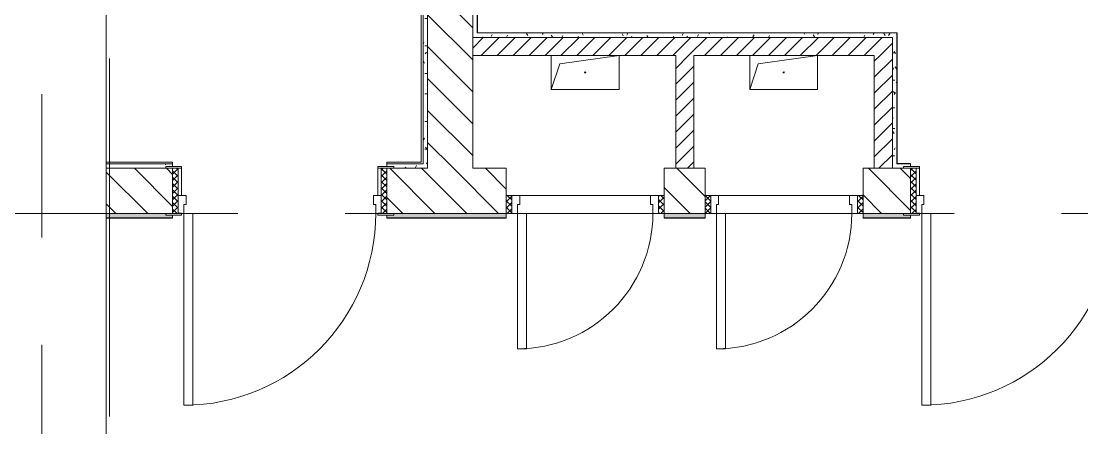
# Model space of a CAD drawing. Header units: millimetres. Extents: x 81494 to 296443, y -8553 to 29000.
# Drawn here: x 84469 to 89169, y 12450 to 14252 of the extents above; entities that cross this region are included whole.
import ezdxf

# ---------------------------------------------------------------- set-up
doc = ezdxf.new("R2010")
doc.units = ezdxf.units.MM
doc.linetypes.add('Осевая', pattern=[3175, 635, -476.25, 1587.5, -476.25])
for name, color, linetype, lineweight in [('A-DETL-GENF', 7, 'Continuous', 9), ('A-DOOR', 7, 'Continuous', 9), ('A-DOOR-FRAM-2', 7, 'Continuous', 9), ('A-GENM', 7, 'Continuous', 9), ('A-WALL', 7, 'Continuous', 9), ('I-WALL', 7, 'Continuous', 9), ('Оси', 7, 'Continuous', 9), ('Оси-2', 7, 'Осевая', 9)]:
    doc.layers.add(name, color=color, linetype=linetype, lineweight=lineweight)
for name, color, linetype, lineweight, true_color in [('A-DOOR-1', 7, 'Continuous', 9, 0xc0c0c0), ('A-DOOR-FRAM-1', 7, 'Continuous', 9, 0xc0c0c0), ('A-WALL-1', 9, 'Continuous', 9, 0x808080), ('A-WALL-FNSH-1', 9, 'Continuous', 9, 0x808080)]:
    doc.layers.add(name, color=color, linetype=linetype, lineweight=lineweight, true_color=true_color)
pattern_1 = [(135, (0, 0), (-70.71068, -70.71068), [])]
pattern_2 = [(45, (0, 0), (-35.35534, 35.35534), [])]
pattern_3 = [(0, (0, 0), (121.92, 30.48), [10.058, -81.382, 10.058, -81.382, -487.68]), (0, (0, 0), (121.92, 30.48), [-182.88, 10.058, -172.822, 10.058, -81.382, -213.36]), (0, (0, 0), (121.92, 30.48), [-457.2, 10.058, -50.902, 10.058, -142.342]), (120, (45.72, 15.24), (-87.356454, 90.345817), [10.058, -81.382, 10.058, -81.382, -487.68]), (120, (45.72, 15.24), (-87.356454, 90.345817), [-182.88, 10.058, -172.822, 10.058, -81.382, -213.36]), (120, (45.72, 15.24), (-87.356454, 90.345817), [-457.2, 10.058, -50.902, 10.058, -142.342]), (240, (60.96, 76.2), (-34.563546, -120.825817), [10.058, -81.382, 10.058, -81.382, -487.68]), (240, (60.96, 76.2), (-34.563546, -120.825817), [-182.88, 10.058, -172.822, 10.058, -81.382, -213.36]), (240, (60.96, 76.2), (-34.563546, -120.825817), [-457.2, 10.058, -50.902, 10.058, -142.342])]

# ---------------------------------------------------------------- blocks, each defined once
blk = doc.blocks.new('110_Дверь_СКБ_1Ст_Внутренняя1 - Д-8 950x2100h_охрана-31784688-План расстановки мебели и оборудования 1 этажа в осях 23_1-33')
at = {"layer": 'A-DOOR'}
h = blk.add_hatch(dxfattribs=at)
h.set_pattern_fill('FP_6', color=256, style=0, pattern_type=2)
h.set_pattern_definition([(135, (1826.41, 164.685), (-14.14214, -14.14214), []), (225, (1826.41, 164.685), (14.14214, -14.14214), [])])
h.paths.add_polyline_path([(487.5, 100), (462.5, 100), (462.5, -100), (487.5, -100), (487.5, -31.7)])
at = {"layer": 'A-DOOR-FRAM-2'}
h = blk.add_hatch(dxfattribs=at)
h.set_pattern_fill('FP_7', color=256, style=0, pattern_type=2)
h.set_pattern_definition([(45, (-296.384, 164.685), (-14.1421, 14.1421), []), (135, (-296.384, 164.685), (-14.1421, -14.1421), [])])
h.paths.add_polyline_path([(-437.5, 100), (-462.5, 100), (-462.5, -100), (-437.5, -100), (-437.5, -31.7)])
at = {"layer": 'A-DOOR-1'}
for p, q in [((437.5, 950), (397.5, 950)), ((397.5, 950), (397.5, 100)), ((437.5, 100), (437.5, 950)), ((397.5, 100), (437.5, 100))]:
    blk.add_line(p, q, dxfattribs=at)
blk.add_arc((437.5, 100), 850, 90, 180, dxfattribs=at)
at = {"layer": 'A-DOOR-FRAM-1'}
for p, q in [((-422.5, 108), (-492.5, 108)), ((-492.5, 108), (-492.5, 100)), ((-492.5, 100), (-422.5, 100)), ((-437.5, 100), (-462.5, 100)), ((-462.5, 100), (-462.5, -100)), ((-412.5, 100), (-437.5, 100)), ((-437.5, 100), (-437.5, 20)), ((-437.5, -100), (-437.5, 100)), ((-422.5, 100), (-437.5, 100)), ((-437.5, 100), (-437.5, 99)), ((-437.5, 99), (-422.5, 99)), ((-422.5, 100), (-422.5, 108)), ((-422.5, 99), (-422.5, 100)), ((-412.5, 60), (-412.5, 100)), ((437.5, 100), (437.5, 60)), ((462.5, 100), (437.5, 100)), ((517.5, 108), (447.5, 108)), ((447.5, 108), (447.5, 100)), ((462.5, 100), (447.5, 100)), ((447.5, 100), (447.5, 99)), ((447.5, 100), (517.5, 100)), ((447.5, 99), (462.5, 99)), ((462.5, 20), (462.5, 100)), ((487.5, 100), (462.5, 100)), ((462.5, 100), (462.5, -100)), ((462.5, 99), (462.5, 100)), ((487.5, -100), (487.5, 100)), ((517.5, 100), (517.5, 108)), ((-402.5, 60), (-412.5, 60)), ((-402.5, 20), (-402.5, 60)), ((437.5, 60), (427.5, 60)), ((427.5, 60), (427.5, 20)), ((-437.5, 20), (-402.5, 20)), ((-422.5, 20), (-437.5, 20)), ((-437.5, 20), (-437.5, -100)), ((-422.5, -100), (-422.5, 20)), ((427.5, 20), (462.5, 20)), ((462.5, 20), (447.5, 20)), ((447.5, 20), (447.5, -100)), ((462.5, -100), (462.5, 20)), ((-422.5, -100), (-492.5, -100)), ((-492.5, -100), (-492.5, -108)), ((-492.5, -108), (-422.5, -108)), ((-462.5, -100), (-437.5, -100)), ((-437.5, -100), (-422.5, -100)), ((-422.5, -108), (-422.5, -100)), ((447.5, -100), (462.5, -100)), ((517.5, -100), (447.5, -100)), ((447.5, -100), (447.5, -108)), ((447.5, -108), (517.5, -108)), ((462.5, -100), (487.5, -100)), ((517.5, -108), (517.5, -100))]:
    blk.add_line(p, q, dxfattribs=at)
blk = doc.blocks.new('110_Дверь_СКБ_1Ст - д-18 700x2100h_Технический шкаф ЭОМ и СС-23257539-План расстановки мебели и оборудования 1 этажа в осях 23_1-33')
at = {"layer": 'A-DOOR'}
h = blk.add_hatch(dxfattribs=at)
h.set_pattern_fill('FP_54', color=256, style=0, pattern_type=2)
h.set_pattern_definition([(135, (1951.41, 164.685), (-14.14214, -14.14214), []), (225, (1951.41, 164.685), (14.14214, -14.14214), [])])
h.paths.add_polyline_path([(362.5, 100), (337.5, 100), (337.5, 20), (362.5, 20)])
at = {"layer": 'A-DOOR-FRAM-2'}
h = blk.add_hatch(dxfattribs=at)
h.set_pattern_fill('FP_55', color=256, style=0, pattern_type=2)
h.set_pattern_definition([(45, (-171.384, 164.685), (-14.1421, 14.1421), []), (135, (-171.384, 164.685), (-14.1421, -14.1421), [])])
h.paths.add_polyline_path([(-312.5, 100), (-337.5, 100), (-337.5, 20), (-312.5, 20)])
at = {"layer": 'A-DOOR-1'}
for p, q in [((312.5, 700), (272.5, 700)), ((272.5, 700), (272.5, 100)), ((312.5, 100), (312.5, 700)), ((272.5, 100), (312.5, 100))]:
    blk.add_line(p, q, dxfattribs=at)
blk.add_arc((312.5, 100), 600, 90, 180, dxfattribs=at)
at = {"layer": 'A-DOOR-FRAM-1'}
for p, q in [((-312.5, 100), (-337.5, 100)), ((-337.5, 100), (-337.5, 20)), ((-287.5, 100), (-312.5, 100)), ((-312.5, 100), (-312.5, 20)), ((-312.5, 20), (-312.5, 100)), ((-287.5, 60), (-287.5, 100)), ((-287.5, 100), (272.5, 100)), ((312.5, 100), (312.5, 60)), ((337.5, 100), (312.5, 100)), ((337.5, 20), (337.5, 100)), ((362.5, 100), (337.5, 100)), ((337.5, 100), (337.5, 20)), ((362.5, 20), (362.5, 100)), ((-277.5, 60), (-287.5, 60)), ((-277.5, 20), (-277.5, 60)), ((312.5, 60), (302.5, 60)), ((302.5, 60), (302.5, 20)), ((-337.5, 20), (-312.5, 20)), ((-312.5, 20), (-277.5, 20)), ((302.5, 20), (-277.5, 20)), ((302.5, 20), (337.5, 20)), ((337.5, 20), (362.5, 20))]:
    blk.add_line(p, q, dxfattribs=at)
blk = doc.blocks.new('GM_Отверстие прямоугольное _в плите_ - Отверстие-21620300-План расстановки мебели и оборудования 1 этажа в осях 23_1-33')
at = {"layer": 'A-GENM'}
for p, q in [((-150, -75), (-150, 75)), ((-150, 75), (-150, -75)), ((-112.5, 37.5), (150, 75)), ((150, 75), (150, -75)), ((150, -75), (150, 75)), ((-150, -75), (-112.5, 37.5)), ((150, -75), (-150, -75)), ((-150, -75), (150, -75))]:
    blk.add_line(p, q, dxfattribs=at)
for start, end in [(360, 180), (180, 360)]:
    blk.add_arc((0, 0), 2.5, start, end, dxfattribs=at)
blk = doc.blocks.new('DET_L_Линия разрыва - М100-30654842-План расстановки мебели и оборудования 1 этажа в осях 23_1-33')
at = {"layer": 'A-DETL-GENF'}
blk.add_line((24079.7, 0), (12339.9, 0), dxfattribs=at)

msp = doc.modelspace()

# ---------------------------------------------------------------- hatches: boundary and pattern name
at = {"layer": 'I-WALL'}
h = msp.add_hatch(dxfattribs=at)
h.set_pattern_fill('FP_67', color=256, style=0, pattern_type=2)
h.set_pattern_definition(pattern_3)
h.paths.add_polyline_path([(86250, 13620), (86270, 13620), (86270, 16100), (86250, 16100), (86250, 13628)])
h = msp.add_hatch(dxfattribs=at)
h.set_pattern_fill('FP_4', color=256, style=0, pattern_type=2)
h.set_pattern_definition(pattern_1)
h.paths.add_polyline_path([(86470, 13600), (86470, 16100), (86270, 16100), (86270, 13600)])
h = msp.add_hatch(dxfattribs=at)
h.set_pattern_fill('FP_67', color=256, style=0, pattern_type=2)
h.set_pattern_definition(pattern_3)
h.paths.add_polyline_path([(86490, 14200), (86490, 14650), (86470, 14650), (86470, 14200)])
h = msp.add_hatch(dxfattribs=at)
h.set_pattern_fill('FP_67', color=256, style=0, pattern_type=2)
h.set_pattern_definition(pattern_3)
h.paths.add_polyline_path([(88330, 14180), (88330, 14200), (86470, 14200), (86470, 14180), (87262.2, 14180)])
h = msp.add_hatch(dxfattribs=at)
h.set_pattern_fill('FP_67', color=256, style=0, pattern_type=2)
h.set_pattern_definition(pattern_3)
h.paths.add_polyline_path([(88330, 13600), (88350, 13600), (88350, 14200), (88330, 14200), (88330, 13706.8)])
h = msp.add_hatch(dxfattribs=at)
h.set_pattern_fill('FP_3', color=256, style=0, pattern_type=2)
h.set_pattern_definition(pattern_2)
h.paths.add_polyline_path([(88250, 14100), (88330, 14100), (88330, 14180), (86470, 14180), (86470, 14100), (87450, 14100)])
h = msp.add_hatch(dxfattribs=at)
h.set_pattern_fill('FP_3', color=256, style=0, pattern_type=2)
h.set_pattern_definition(pattern_2)
h.paths.add_polyline_path([(87450, 13600), (87450, 14100), (87370, 14100), (87370, 13600)])
h = msp.add_hatch(dxfattribs=at)
h.set_pattern_fill('FP_3', color=256, style=0, pattern_type=2)
h.set_pattern_definition(pattern_2)
h.paths.add_polyline_path([(88330, 13600), (88330, 14100), (88250, 14100), (88250, 13600)])
h = msp.add_hatch(dxfattribs=at)
h.set_pattern_fill('FP_67', color=256, style=0, pattern_type=2)
h.set_pattern_definition(pattern_3)
h.paths.add_polyline_path([(86270, 13600), (86270, 13620), (86090, 13620), (86090, 13608), (86120, 13608), (86120, 13600)])
h.paths.add_polyline_path([(85110, 13600), (85110, 13608), (85140, 13608), (85140, 13620), (84845.7, 13619.6), (84845.7, 13600)])
h = msp.add_hatch(dxfattribs=at)
h.set_pattern_fill('FP_4', color=256, style=0, pattern_type=2)
h.set_pattern_definition(pattern_1)
h.paths.add_polyline_path([(88200, 13400), (88410, 13400), (88410, 13600), (88200, 13600), (88200, 13480)])
h.paths.add_polyline_path([(87318.4, 13400), (87500, 13400), (87500, 13600), (87318.4, 13600), (87318.4, 13480)])
h.paths.add_polyline_path([(86618.4, 13400), (86618.4, 13600), (86090, 13600), (86090, 13400), (86120, 13400)])
h.paths.add_polyline_path([(85140, 13400), (85140, 13600), (84845.7, 13600), (84845.7, 13400), (85110, 13400)])
h = msp.add_hatch(dxfattribs=at)
h.set_pattern_fill('FP_67', color=256, style=0, pattern_type=2)
h.set_pattern_definition(pattern_3)
h.paths.add_polyline_path([(97800, 13380), (97800, 13400), (97520, 13400), (97520, 13380)])
h.paths.add_polyline_path([(96820, 13380), (96820, 13400), (96480, 13400), (96480, 13392), (96450, 13392), (96450, 13380), (96480, 13380)])
h.paths.add_polyline_path([(94510, 13380), (95000, 13380), (95000, 13392), (94970, 13392), (94970, 13400), (94510, 13400), (94510, 13392), (94480, 13392), (94480, 13380)])
h.paths.add_polyline_path([(93030, 13380), (93030, 13392), (93000, 13392), (93000, 13400), (92280, 13400), (92280, 13392), (92250, 13392), (92250, 13380), (93000, 13380)])
h.paths.add_polyline_path([(91300, 13380), (91300, 13392), (91270, 13392), (91270, 13400), (89390, 13400), (89390, 13392), (89360, 13392), (89360, 13380), (91270, 13380)])
h.paths.add_polyline_path([(88410, 13380), (88410, 13392), (88380, 13392), (88380, 13400), (88200, 13400), (88200, 13380), (88380, 13380)])
h.paths.add_polyline_path([(86120, 13380), (86618.4, 13380), (86618.4, 13400), (86120, 13400), (86120, 13392), (86090, 13392), (86090, 13380)])
h.paths.add_polyline_path([(87318.4, 13380), (87500, 13380), (87500, 13400), (87318.4, 13400)])
h.paths.add_polyline_path([(85140, 13380), (85140, 13392), (85110, 13392), (85110, 13400), (84845.7, 13400), (84845.7, 13380), (85110, 13380)])

# ---------------------------------------------------------------- linework, layer by layer
at = {"layer": 'A-WALL'}
for p, q in [((86250, 13620), (86250, 16080)), ((86490, 14200), (86490, 14619)), ((88350, 13620), (88350, 14200)), ((86250, 13620), (86090, 13620)), ((87318.4, 13600), (87500, 13600)), ((88200, 13600), (88330, 13600)), ((88350, 13620), (88410, 13620)), ((84845.7, 13380), (85140, 13380)), ((86090, 13380), (86618.4, 13380)), ((87318.4, 13380), (87500, 13380)), ((88200, 13380), (88410, 13380))]:
    msp.add_line(p, q, dxfattribs=at)
at = {"layer": 'A-WALL-1'}
for p, q in [((86470, 14180), (86470, 17270)), ((86270, 17050), (86270, 13600)), ((86270, 13600), (86270, 16100)), ((86491, 14200), (86490, 14200)), ((86470, 13600), (86470, 14180)), ((88330, 14180), (86470, 14180)), ((88330, 13600), (88330, 14180)), ((86470, 14100), (87370, 14100)), ((87370, 14100), (87370, 13600)), ((87450, 14100), (88250, 14100)), ((87450, 13600), (87450, 14100)), ((88250, 14100), (88250, 13600)), ((85140, 13620), (84845.7, 13620)), ((85110, 13600), (84845.7, 13600)), ((85140, 13608), (85140, 13620)), ((86090, 13620), (86090, 13608)), ((86270, 13600), (86120, 13600)), ((86618.4, 13600), (86470, 13600)), ((86618.4, 13480), (86618.4, 13600)), ((87318.4, 13600), (87318.4, 13480)), ((87500, 13480), (87500, 13600)), ((88200, 13600), (88200, 13480)), ((88330, 13600), (88380, 13600)), ((88410, 13608), (88410, 13620)), ((84845.7, 13400), (85110, 13400)), ((85110, 13400), (84845.7, 13400)), ((86120, 13400), (86618.4, 13400)), ((86618.4, 13400), (86120, 13400)), ((86618.4, 13380), (86618.4, 13400)), ((87318.4, 13400), (87500, 13400)), ((87500, 13400), (87318.4, 13400)), ((87318.4, 13400), (87318.4, 13380)), ((87500, 13380), (87500, 13400)), ((88200, 13400), (88380, 13400)), ((88380, 13400), (88200, 13400)), ((88200, 13400), (88200, 13380)), ((85140, 13380), (85140, 13392)), ((86090, 13392), (86090, 13380)), ((88410, 13380), (88410, 13392))]:
    msp.add_line(p, q, dxfattribs=at)
at = {"layer": 'A-WALL-FNSH-1'}
for p, q in [((86242, 16072), (86242, 13628)), ((86491, 14201), (86491, 14630)), ((88351, 14201), (86491, 14201)), ((86491, 14200), (88350, 14200)), ((88351, 13621), (88351, 14201)), ((85140, 13628), (84845.7, 13628)), ((85140, 13620), (85140, 13628)), ((86242, 13628), (86090, 13628)), ((86090, 13628), (86090, 13620)), ((88410, 13621), (88351, 13621)), ((88410, 13620), (88410, 13621)), ((84845.7, 13379), (85140, 13379)), ((85140, 13379), (85140, 13380)), ((86090, 13380), (86090, 13379)), ((86090, 13379), (86618.4, 13379)), ((86618.4, 13379), (86618.4, 13380)), ((87318.4, 13380), (87318.4, 13379)), ((87318.4, 13379), (87500, 13379)), ((87500, 13379), (87500, 13380)), ((88200, 13380), (88200, 13379)), ((88200, 13379), (88410, 13379)), ((88410, 13379), (88410, 13380))]:
    msp.add_line(p, q, dxfattribs=at)
at = {"layer": 'Оси'}
msp.add_line((82293.9, 13400), (84793.9, 13400), dxfattribs=at)
at = {"layer": 'Оси-2'}
for p, q in [((84560, 593.7), (84560, 19415.1)), ((84860, 1863.7), (84860, 19415.1)), ((84793.9, 13400), (121855, 13400))]:
    msp.add_line(p, q, dxfattribs=at)

# ---------------------------------------------------------------- block references
at = {"layer": 'A-DETL-GENF', "rotation": 270.0000000000003}
msp.add_blockref('DET_L_Линия разрыва - М100-30654842-План расстановки мебели и оборудования 1 этажа в осях 23_1-33', (84845.7, 27380.8), dxfattribs=at)
at = {"layer": 'A-DOOR-1', "rotation": 180}
for name, p in [('110_Дверь_СКБ_1Ст_Внутренняя1 - Д-8 950x2100h_охрана-31784688-План расстановки мебели и оборудования 1 этажа в осях 23_1-33', (85627.5, 13500)), ('110_Дверь_СКБ_1Ст_Внутренняя1 - Д-8 950x2100h_охрана-31784688-План расстановки мебели и оборудования 1 этажа в осях 23_1-33', (88897.5, 13500)), ('110_Дверь_СКБ_1Ст - д-18 700x2100h_Технический шкаф ЭОМ и СС-23257539-План расстановки мебели и оборудования 1 этажа в осях 23_1-33', (86980.9, 13500)), ('110_Дверь_СКБ_1Ст - д-18 700x2100h_Технический шкаф ЭОМ и СС-23257539-План расстановки мебели и оборудования 1 этажа в осях 23_1-33', (87862.5, 13500))]:
    msp.add_blockref(name, p, dxfattribs=at)
at = {"layer": 'A-GENM'}
for p in [(86968.4, 14025), (87848.4, 14025)]:
    msp.add_blockref('GM_Отверстие прямоугольное _в плите_ - Отверстие-21620300-План расстановки мебели и оборудования 1 этажа в осях 23_1-33', p, dxfattribs=at)

doc.saveas('drawing.dxf')
